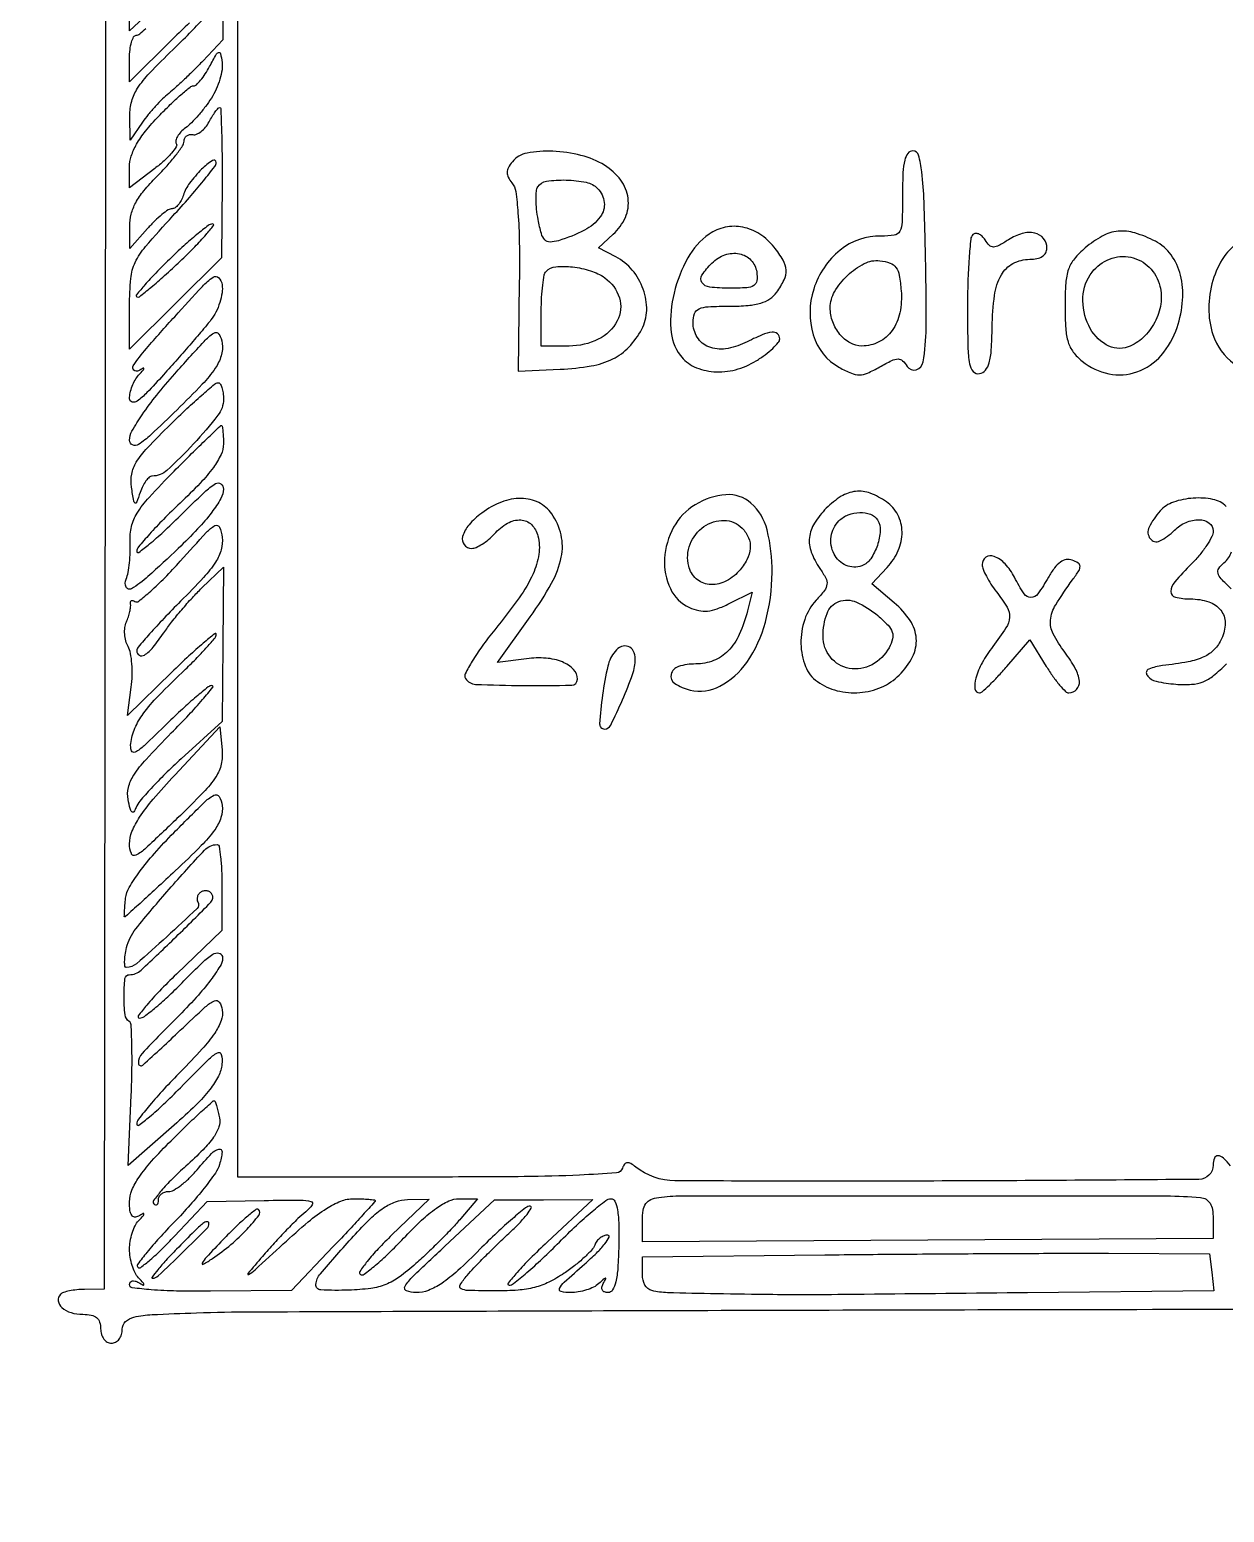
# Model space of a CAD drawing. Extents: x 48 to 647, y 19 to 617.
# Drawn here: x 48.2 to 213.6, y 18.6 to 223.8 of the extents above; entities that cross this region are included whole.
import ezdxf

# ---------------------------------------------------------------- set-up
doc = ezdxf.new("R2010")
doc.units = 0

msp = doc.modelspace()

# ---------------------------------------------------------------- linework, layer by layer
for points in [[(129.254687, 546.763278, -0.000001), (62.367793, 546.881024, -0.027436)], [(583.031247, 392.39973, 0.000002), (583.104035, 414.370443, 0.000041)], [(58.744235, 296.25), (58.5, 49.5), (55.787392, 49.454058, 0.021173), (54.70215, 49.389657, 0.024915), (53.684338, 49.234338, 0.024972), (52.851184, 49.020547, 0.121665), (52.437256, 48.77059, 0.235085), (52.136899, 47.87508, 0.17855), (52.632887, 46.948659, 0.109411), (53.902742, 46.241825, 0.072618), (55.559017, 46, -0.04725), (56.704714, 45.891489, -0.125037), (57.444877, 45.545164, -0.147038), (57.859354, 44.92932, -0.075243), (58, 44, 0.072314), (58.111864, 43.230589, 0.08892), (58.4375, 42.583333, 0.10214), (58.924246, 42.153209, 0.130775), (59.5, 42, 0.128045), (60.072043, 42.148937, 0.100739), (60.559375, 42.567991, 0.08931), (60.887032, 43.194851, 0.076019), (61, 43.933587, -0.204132), (61.449548, 44.988824, -0.137585), (62.619425, 45.615652, -0.042186), (65.129695, 45.954331, -0.004118), (71.25, 46.208781, -0.007478), (79.032185, 46.351675, -0.000086), (130.830794, 46.519103, -0.000263), (190.652412, 46.670678, -0.000172), (259.684617, 46.785494, -0.000332)], [(214.389757, 66.538309, 0.039212), (213.429587, 67.615603, 0.180624), (212.674918, 67.940953, 0.324037), (212.178273, 67.617639, 0.092008), (212, 66.657045, -0.411535), (210.039017, 64.678028, -0.001437), (173.354006, 64.447627, -0.00225), (137.505629, 64.48686, -0.167201), (132.087379, 66.384817, 0.034952), (131.381221, 66.866264, 0.151628), (130.893132, 66.97929, 0.217787), (130.531869, 66.78086, 0.078908), (130.254045, 66.25, -0.300712), (129.397422, 65.582537, -0.007788), (124.305322, 65.265811, -0.009549), (116.632129, 65.055162, -0.002087), (103.416667, 65), (77, 65), (77, 173.989361), (77, 282.978722)], [(74.9375, 236.815354), (74.9375, 222.377294), (72.143234, 219.438647, -0.007095), (70.932409, 218.20091, -0.005811), (69.604467, 216.911761, -0.005875), (68.355594, 215.754823, -0.015392), (67.424484, 214.963094, 0.026675), (66.565489, 214.19864, 0.013596), (65.566663, 213.15412, 0.013468), (64.592654, 212.018439, 0.019638), (63.802452, 210.963094), (62.104904, 208.5), (62.052452, 211.859719, -0.071127), (62.30784, 213.869366, -0.077265), (63.115733, 215.665705, -0.046457), (64.775322, 217.761711, -0.010366), (68, 221, 0.006682), (70.299264, 223.275194, 0.01004), (72.2375, 225.325869, 0.005337)], [(65.170497, 226.562909), (62, 223.625818), (62, 226.690464, -0.045215)], [(70.302343, 224.71935, 0.006554), (68, 222.5), (62, 216.562607), (62, 219.781303, -0.027393), (62.067618, 221.014604, -0.043096), (62.273747, 222.054508, -0.053189), (62.572601, 222.785496, -0.275795), (62.931906, 223, 0.178471), (63.41925, 223.179677, 0.022838), (64.247651, 223.954688, 0.024397)], [(213.8, 157.8, 0.148279), (211.981758, 158.772133, 0.066402), (209.248929, 158.947176, 0.065517), (206.508716, 158.393158, 0.126898), (204.654988, 157.171259, 0.07005), (203.133537, 154.926671, 0.280956), (203.27946, 153.34451, 0.363562), (204.602999, 153.029544, 0.080578), (206.642857, 154.5, -0.09392), (208.244953, 155.591607, -0.106696), (210.063807, 155.956956, -0.152547), (211.44339, 155.504184, -0.242311), (212, 154.423077, -0.117565), (211.809057, 153.622227, -0.028031), (211.11875, 152.428125, -0.027293), (210.148324, 151.110431, -0.024017), (209, 149.846154, 0.018059), (206.676938, 147.348933, 0.173693), (206.161383, 146.016611, 0.357966), (206.771844, 145.233678, 0.055317), (208.877555, 145, -0.078138), (211.394541, 144.604239, -0.149885), (213.054851, 143.445119, -0.169288), (213.660181, 141.668438, -0.105515), (213.181031, 139.497974, -0.085488), (212.159728, 137.998995, -0.094173), (210.725894, 136.987536, -0.061432), (208.537427, 136.301313, -0.017408), (205, 135.779955, 0.072192), (203.079562, 135.278011, 0.48119), (202.848429, 134.455798, 0.183078), (204.118175, 133.613486, 0.036586), (206.854193, 133.198764, 0.034956), (209.017139, 133.182734, 0.08029), (210.60075, 133.541366, 0.074201), (212.065636, 134.401783, 0.026555), (213.871841, 136.025687, 0.06069)], [(214.492665, 146.419217, -0.01606), (213.121415, 147.774457, -0.122198), (212.676897, 148.558146, -0.22274), (212.788119, 149.223816, -0.068656), (213.492665, 149.993913, 0.14038), (214.5324, 151.516514, 0.070327)]]:
    msp.add_lwpolyline(points, format="xyb")
for points in [[(73.329182, 214.309137, -0.020338), (72.51148, 213.136985, -0.016122), (71.53779, 211.937898, -0.016411), (70.561017, 210.883269, -0.038638), (69.750651, 210.181578, 0.04121), (69.104927, 209.616622, 0.057896), (68.63955, 209.009473, 0.073373), (68.409757, 208.453334, 0.202428), (68.473527, 208.042835, -0.289464), (68.468817, 207.569585, -0.033729), (67.806323, 206.681477, -0.032157), (66.791066, 205.639969, -0.02057), (65.490256, 204.560366), (62, 201.898217), (62, 204.747663, -0.078999), (62.243572, 206.279651, -0.051211), (62.972822, 207.922899, -0.040433), (64.216521, 209.737584, -0.020955), (66.037126, 211.798555, -0.00915), (67.641553, 213.408263, -0.013234), (69.121553, 214.765825, -0.008863), (70.391422, 215.831269, -0.171749), (70.868146, 216, 0.192713), (71.260115, 216.156902, 0.02939), (71.845659, 216.78479, 0.029299), (72.479599, 217.648485, 0.021591), (73.08102, 218.671624, -0.005363), (73.996079, 220.350751, -0.189374), (74.334533, 220.628266, -0.444992), (74.58731, 220.48189, -0.015502), (74.811801, 219.230762, -0.076548), (74.80549, 218.221995, -0.033399), (74.5049, 216.913634, -0.032063), (73.992974, 215.539869, -0.036926)], [(74.808447, 202.59758), (74.750721, 192.19516), (68.37536, 185.876468), (62, 179.557777), (62.007162, 185.528888, -0.021756), (62.178101, 189.35009, -0.09018), (62.78746, 191.568395, -0.065913), (64.219829, 193.756599, -0.00825), (68, 198, 0.006414), (70.294188, 200.556362, 0.009547), (72.229487, 202.856465, 0.005158), (73.793558, 204.830388, 0.164418), (73.992838, 205.404988, 0.601454), (73.480226, 205.682196, 0.04964), (71.97676, 204.450304, 0.035398), (70.317204, 202.536595, 0.084272), (69.458142, 200.868116, -0.044684), (69.158776, 200.153364, -0.053564), (68.751349, 199.548759, -0.062363), (68.303282, 199.134485, -0.15668), (67.884646, 199, 0.148363), (67.363862, 198.841992, 0.022703), (66.481111, 198.192187, 0.02371), (65.482218, 197.302993, 0.018572), (64.483635, 196.25), (62.063202, 193.5), (62.031601, 196.583333, -0.065525), (62.231978, 198.236567, -0.061795), (62.854003, 199.817221, -0.049055), (63.98493, 201.483215, -0.022752), (65.75, 203.416667, 0.01383), (67.189442, 204.938023, 0.01817), (68.41179, 206.407812, 0.015818), (69.331704, 207.680768, 0.139698), (69.545455, 208.333333, -0.104779), (69.653307, 208.759743, -0.116714), (69.922621, 209.086778, -0.114765), (70.313986, 209.262012, -0.098827), (70.765597, 209.259952, 0.151862), (71.293099, 209.312797, 0.065593), (71.908076, 209.674995, 0.056367), (72.510879, 210.266426, 0.047763), (73.005326, 211.009952, -0.014509), (73.442283, 211.772382, -0.021125), (73.874396, 212.415424, -0.017484), (74.260428, 212.903804, -0.220196), (74.468271, 213, -0.403006), (74.629153, 212.845183, -0.001432), (74.732333, 209.944289, -0.005975), (74.801985, 206.586351, -0.003585)], [(115, 205.5, 0.047099), (114.450507, 204.694384, 0.120725), (114.267484, 204.017776, 0.126119), (114.421295, 203.351937, 0.053749), (114.930317, 202.583962, -0.139606), (115.456895, 201.389783, -0.015857), (115.77281, 198.425588, -0.015257), (115.952452, 194.341166, -0.006389), (115.956113, 188.833962), (115.806701, 176.5), (121.62234, 176.778477, 0.029956), (125.887377, 177.239784, 0.072296), (128.899947, 178.211362, 0.089322), (131.120209, 179.845506, 0.066783), (132.900879, 182.31479, 0.117919), (133.588051, 184.933282, 0.09158), (133.115038, 187.850225, 0.088237), (131.600865, 190.49828, 0.098497), (129.315012, 192.342933), (126.90613, 193.605074), (128.953065, 195.457524, 0.106613), (130.638366, 197.804221, 0.134721), (131.0165, 200.438713, 0.129906), (129.995536, 202.968138, 0.095606), (127.75, 205.01096, 0.074201), (124.496098, 206.384383, 0.053283), (120.585715, 206.954608, 0.055797), (117.031922, 206.694215, 0.175121)], [(169, 201.066883, -0.006728), (168.94733, 197.153128, -0.110343), (168.629411, 195.890747, -0.242501), (167.857379, 195.329654, -0.0453), (166.054369, 195.217517, 0.18087), (160.366977, 193.272967, 0.144772), (156.707311, 187.876689, 0.150782), (156.649654, 181.525423, 0.195917), (160.261643, 177.0328, 0.026692), (161.920068, 176.224873, 0.103931), (163.034326, 176.007299, 0.101462), (164.156121, 176.25405, 0.024803), (165.853387, 177.112663, -0.014511), (167.520729, 177.999687, -0.110507), (168.378975, 178.209511, -0.195417), (169.008487, 177.968013, -0.064029), (169.653607, 177.187371, 0.33749), (170.899787, 176.722462, 0.283649), (171.857584, 177.805473, 0.041612), (172.270087, 182.472078, 0.006216), (172.199891, 191.902455, 0.003324), (171.986038, 199.963327, 0.020559), (171.678549, 204.095033, 0.038446), (171.2285, 206.407059, 0.337419), (170.449891, 207, 0.232631), (169.759914, 206.660614, 0.104594), (169.311093, 205.726972, 0.048843), (169.065422, 204.009368, 0.011115)], [(126.8, 201.8, -0.172417), (127.718948, 199.867737, -0.188987), (127.165219, 197.87566, -0.112868), (124.976858, 196.027473, -0.046899), (121.366968, 194.573862, -0.066981), (120.208548, 194.392476, -0.209742), (119.496241, 194.686884, -0.126384), (119.010107, 195.547996, -0.019267), (118.568464, 197.486747, -0.01977), (118.358295, 198.916892, -0.023401), (118.276934, 200.280762, -0.023138), (118.315108, 201.42069, -0.119015), (118.510513, 202.01701, -0.222358), (119.723545, 202.811102, -0.042075), (122.434598, 202.968324, -0.043481), (125.211073, 202.653017, -0.147407)], [(67.513146, 191.982804, 0.007788), (65.635671, 190.10201, 0.013267), (64.134194, 188.465545, 0.007053), (62.972555, 187.091336, 0.440908), (63.013146, 186.809162, 0.326932), (63.360397, 186.821171, 0.005295), (64.972612, 188.117231, 0.011501), (66.856373, 189.73869, 0.007094), (69, 191.727269, 0.007857), (71.040543, 193.73702, 0.015354), (72.590625, 195.412371, 0.014898), (73.622939, 196.673187, 0.648974), (73.5, 196.900912, 0.145724), (72.898295, 196.671025, 0.008337), (71.328862, 195.425001, 0.01216), (69.496327, 193.843426, 0.008591)], [(142.244289, 195.473966, 0.111096), (139.273723, 192.180732, 0.069817), (137.37543, 187.333136, 0.072189), (136.927795, 182.356399, 0.147538), (138.25, 178.704601, 0.12488), (140.180247, 177.137375, 0.090603), (142.8718, 176.442111, 0.081821), (145.890818, 176.718222, 0.075778), (148.75, 177.946492, 0.020907), (149.994563, 178.795801, 0.027806), (151.045312, 179.674088, 0.027508), (151.810199, 180.472485, 0.17912), (152, 180.985302, 0.212564), (151.68732, 181.687563, 0.214411), (150.957846, 181.921701, 0.074087), (149.577237, 181.5548, 0.013773), (147.190443, 180.445119, -0.079985), (144.516448, 179.608836, -0.130685), (142.17148, 179.883074, -0.161427), (140.594121, 181.20201, -0.139824), (140.003096, 183.285184, -0.087499), (140.217127, 184.489023, -0.204821), (140.831063, 185.142044, -0.092188), (142.116257, 185.440697, -0.010642), (145.090785, 185.509679, 0.018634), (147.643873, 185.60973, 0.053527), (149.385459, 185.932737, 0.077072), (150.630932, 186.525446, 0.08556), (151.587689, 187.450809, 0.044695), (152.613353, 189.153979, 0.128282), (152.882143, 190.496913, 0.118134), (152.468956, 191.867478, 0.035042), (151.227764, 193.689374, 0.082211), (149.252243, 195.488307, 0.094907), (146.895137, 196.44441, 0.100304), (144.457498, 196.435053, 0.103316)], [(178.747636, 195.414302, 0.173292), (178.449874, 194.785447, 0.006388), (178.219618, 192.123079, 0.010964), (178.054227, 188.918669, 0.00741), (178, 185.260009, 0.00461), (178.049525, 179.888708, 0.0406), (178.285523, 177.526988, 0.136535), (178.799401, 176.468976, 0.265923), (179.65994, 176.176676, 0.173256), (180.479669, 176.66302, 0.106932), (181.002129, 177.668636, 0.051872), (181.294127, 179.450226, 0.011009), (181.40994, 182.597086, -0.030221), (181.742302, 187.00881, -0.092906), (182.682987, 189.838911, -0.145254), (184.294581, 191.420902, -0.122517), (186.622445, 192, 0.051618), (187.608691, 192.102088, 0.091738), (188.361862, 192.411025, 0.118602), (188.830258, 192.9014, 0.132359), (189, 193.531385, 0.171255), (188.52745, 194.870588, 0.170372), (187.318067, 195.620168, 0.123924), (185.565075, 195.568897, 0.076199), (183.67584, 194.707172, -0.017974), (182.333901, 193.895284, -0.125457), (181.599184, 193.70098, -0.19925), (181.033889, 193.929666, -0.057635), (180.431196, 194.678189, 0.058017), (180.017859, 195.190739, 0.091266), (179.550581, 195.506469, 0.124159), (179.106499, 195.580476, 0.177706)], [(194.305764, 193.586584, 0.041279), (192.790215, 192.048199, 0.090624), (191.979922, 190.615288, 0.067868), (191.601704, 188.733768, 0.015713), (191.5, 185.498231, 0.015241), (191.594576, 182.39624, 0.060253), (191.938215, 180.521845, 0.088216), (192.640245, 179.165625, 0.059195), (193.860784, 177.911647, 0.119599), (197.5614, 176.15774, 0.136993), (201.456162, 176.422077, 0.128977), (204.821003, 178.707303, 0.100055), (207.022535, 182.568281, 0.060446), (207.781013, 186.348196, 0.081444), (207.484426, 189.819093, 0.09451), (206.176623, 192.624433, 0.117754), (204.004814, 194.497511, 0.045863), (201.183527, 195.642691, 0.097197), (198.846256, 195.877533, 0.101449), (196.658373, 195.210676, 0.053127)], [(215.784863, 194.446292, 0.122122), (213.513267, 192.370877, 0.074983), (211.968313, 189.070128, 0.070494), (211.398588, 185.231196, 0.081518), (211.972856, 181.582246, 0.154083), (214.891271, 177.533275, 0.17103), (219.478796, 176.105558, 0.158501), (224.21532, 177.842333, 0.131842), (227.445757, 182.156037, 0.030865), (228.662867, 185.84236, 0.095761), (228.835466, 188.443821, 0.113056), (228.022512, 190.671974, 0.052647), (226.076923, 193.076923, 0.060256), (223.668792, 194.965377, 0.103465), (221.272293, 195.808983, 0.101478), (218.705714, 195.629055, 0.05631)], [(127.777494, 189.443296, -0.16566), (129.804628, 186.671456, -0.198668), (129.519081, 183.47589, -0.16106), (126.891458, 180.927608, -0.113153), (122.845012, 180), (119, 180), (119, 184.833333, -0.012795), (119.048624, 186.733197, -0.017364), (119.195833, 188.442708, -0.014358), (119.404985, 189.8328, -0.153014), (119.666667, 190.333333, -0.175573), (121.000177, 190.957534, -0.049913), (123.324822, 190.935325, -0.04909), (125.815084, 190.411312, -0.076527)], [(148.819551, 190.25, -0.064285), (148.835257, 189.011999, -0.232738), (148.420087, 188.368591, -0.121927), (147.431097, 188.065084, -0.013777), (145.069551, 188, -0.026764), (142.308488, 188.147899, -0.216167), (141.241981, 188.776821, -0.312217), (141.234845, 189.80421, -0.046807), (142.624646, 191.481788, -0.111981), (144.428751, 192.618827, -0.134709), (146.42211, 192.761652, -0.153804), (148.025782, 191.882447, -0.157024)], [(168.816213, 187.651906, -0.070845), (168.63443, 184.598488, -0.104569), (167.569622, 182.143875, -0.121036), (165.743895, 180.567567, -0.118377), (163.380196, 180, -0.127862), (161.765071, 180.419891, -0.093115), (160.332845, 181.612549, -0.085981), (159.343343, 183.344046, -0.087129), (159, 185.2994, -0.13393), (159.604605, 187.51608, -0.070059), (161.399837, 189.770736, -0.07085), (163.715964, 191.413788, -0.148811), (165.866022, 191.805227, -0.055384), (167.284824, 191.478972, -0.155357), (168.090004, 190.873292, -0.112174), (168.546246, 189.776499, -0.022204)], [(204.641955, 188.290429, -0.100875), (204.752991, 185.81548, -0.081963), (203.916606, 183.289893, -0.082215), (202.316454, 181.17368, -0.102567), (200.226477, 179.878179, -0.226539), (197.194217, 180.167355, -0.146494), (194.774926, 182.820959, -0.123887), (193.970744, 186.751636, -0.155343), (195.25, 190.224511, -0.134472), (197.665124, 192.031325, -0.145527), (200.586748, 192.283013, -0.146222), (203.161132, 190.898351, -0.136088)], [(73.266954, 183.612247, -0.009103), (72.245835, 182.361645, -0.002404), (70.567634, 180.400205, -0.002439), (68.636148, 178.186497, -0.002503), (66.699859, 176.011067, -0.008339), (64.406198, 173.543992, -0.047593), (63.050633, 172.37881, -0.21478), (62.354826, 172.243716, -0.347962), (62, 172.691846, -0.054923), (62.091356, 173.521007, -0.036817), (62.367188, 174.435074, -0.036983), (62.77118, 175.291859, -0.058475), (63.25, 175.946704, 0.004358), (63.924927, 176.686678, 0.184745), (64, 176.882924, 0.561535), (63.904697, 176.941025, 0.009535), (63.25, 176.587687, -0.319373), (62.590744, 176.656699, -0.375843), (62.512479, 177.259053, -0.031434), (64.330096, 179.636857, -0.004914), (68.25, 184.058365, -0.003735), (72.092039, 188.243897, -0.05714), (73.582786, 189.516282, -0.359717), (74.346883, 189.440982, -0.16533), (74.817095, 188.478065, -0.06944), (74.803468, 187.35121, -0.039436), (74.492543, 186.020777, -0.038528), (73.958354, 184.704142, -0.051061)], [(68.585403, 171.180864, -0.005059), (64.963932, 167.718032, -0.045447), (63.233068, 166.368979, -0.252935), (62.416163, 166.306982, -0.295982), (62, 166.948414, -0.130748), (62.338214, 168.219682, -0.019316), (63.759783, 170.493834, -0.019791), (65.75918, 173.196824, -0.013181), (68.25, 176.1372, -0.003017), (72.317308, 180.634742, -0.064672), (73.684528, 181.787249, -0.42106), (74.400043, 181.622861, -0.107185), (74.835403, 180.36965, -0.103884), (74.68654, 178.647554, -0.076157), (73.858234, 176.911947, -0.041393), (72.074253, 174.706018, -0.008724)], [(75, 172.62736, -0.167803), (74.233701, 170.408319, -0.020752), (70.862787, 166.45873, -0.019975), (67.180482, 162.795226, -0.187889), (65.138974, 162, 0.184807), (64.73871, 161.846825, 0.050842), (64.276735, 161.339063, 0.044131), (63.832131, 160.611311, 0.033857), (63.475542, 159.75, -0.007327), (62.979996, 158.346835, -0.468909), (62.763811, 158.27043, -0.220995), (62.574158, 158.548489, -0.003574), (62.271533, 160.467165, -0.083591), (62.303365, 162.285637, -0.093237), (62.937298, 163.918934, -0.050777), (64.455171, 165.884268, -0.009432), (67.662622, 169.139751, -0.005358), (69.953891, 171.331715, -0.008022), (72.005583, 173.191944, -0.003974), (73.773064, 174.718854, -0.15157), (74.25, 174.922585, -0.281193), (74.538008, 174.785101, -0.065435), (74.779687, 174.280296, -0.048964), (74.94566, 173.530972, -0.030041)], [(75, 166.459783, -0.111637), (74.663062, 164.969514, -0.04674), (73.602211, 163.192175, -0.03295), (71.784071, 161.022204, -0.012762), (69, 158.257031, 0.008347), (66.701033, 156.013635, 0.012251), (64.7625, 153.959432, 0.007656), (63.225475, 152.194988, 0.177147), (63, 151.578551, 0.615064), (63.268054, 151.443079, 0.013018), (64.7625, 152.60515, 0.015258), (66.697267, 154.29345, 0.008041), (69, 156.5, -0.00504), (72.37872, 159.776717, -0.05191), (73.916376, 160.960925, -0.308959), (74.637396, 160.927176, -0.235386), (75, 160.19962, -0.132114), (74.648349, 158.89199, -0.031273), (73.384158, 156.995444, -0.026103), (71.430277, 154.688195, -0.013243), (68.75, 151.986071, -0.007564), (64.549211, 148.089511, -0.050678), (62.253534, 146.410604, -0.447213), (61.534325, 146.641691, -0.207268), (61.52314, 147.75, 0.0535), (61.79528, 148.656143, 0.01912), (61.992755, 149.993296, 0.018716), (62.098998, 151.487996, 0.021026), (62.086728, 152.929304, -0.070376), (62.275663, 155.02382, -0.082163), (63.042361, 156.865728, -0.046713), (64.715294, 159.058371, -0.008956), (68.177711, 162.679304, -0.002083), (70.599434, 165.102471, -0.00336), (72.683946, 167.143296, -0.000639), (74.531941, 168.923836, -0.193754), (74.721112, 169, -0.369887), (74.831938, 168.905019, -0.011081), (74.918077, 168.253811, -0.017037), (74.97993, 167.433722, -0.010303)], [(110.75, 156.884913, 0.052975), (108.995938, 155.261156, 0.109951), (108.107818, 153.631906, 0.236778), (108.31779, 152.509492, 0.234372), (109.345012, 152, 0.105367), (109.98636, 152.136671, 0.036283), (110.826608, 152.5875, 0.034148), (111.70814, 153.234645, 0.033439), (112.5, 154, -0.07706), (114.330941, 155.484909, -0.144863), (116.16499, 155.933495, -0.185742), (117.64279, 155.282141, -0.13645), (118.536407, 153.710967, -0.098454), (118.662474, 151.172904, -0.071385), (117.853431, 148.453534, -0.047278), (115.94188, 145.162315, -0.015728), (112.554511, 140.726033, 0.014024), (110.809956, 138.457338, 0.021349), (109.438041, 136.385089, 0.017135), (108.475414, 134.655368, 0.262583), (108.501758, 133.997155, 0.24906), (109.898563, 133.180553, 0.008283), (116.535231, 133.019366, 0.00731), (123.205148, 133.065409, 0.407924), (124, 133.877555, 0.193782), (123.449956, 135.243493, 0.10556), (121.929211, 136.272357, 0.077896), (119.652998, 136.802907, 0.051758), (116.968453, 136.722594), (112.956042, 136.184417), (117.478021, 142.521403, 0.027418), (120.425089, 147.170608, 0.076415), (121.773852, 150.78005, 0.108101), (121.742201, 153.855825, 0.096638), (120.443296, 156.777494, 0.124935), (118.636835, 158.33398, 0.113367), (116.238741, 158.912837, 0.096232), (113.501393, 158.412485, 0.067182)], [(140.300911, 158.036801, 0.130654), (137.322403, 154.931618, 0.112505), (136.066347, 150.574617, 0.123995), (136.864663, 146.426402, 0.178463), (139.495301, 143.820187, 0.055164), (140.786666, 143.396093, 0.076103), (142.003407, 143.328882, 0.063899), (143.336805, 143.63316, 0.027697), (145.010501, 144.355352), (148.203869, 145.948414), (147.55674, 143.370049, -0.044791), (146.413781, 140.09133, -0.086921), (144.855996, 137.806268, -0.106031), (142.849889, 136.469563, -0.094401), (140.38499, 136, 0.073535), (137.980355, 135.644427, 0.271307), (136.977174, 134.561796, 0.312303), (137.491224, 133.303882, 0.083075), (139.587053, 132.388795, 0.188008), (143.730534, 132.912694, 0.116283), (147.438989, 136.224608, 0.087888), (150.03275, 141.806771, 0.063039), (150.951968, 148.639216, 0.062248), (150.258876, 154.560927, 0.152923), (148.014617, 158.268307, 0.203851), (144.554834, 159.417782, 0.116765)], [(158.454545, 157.545455, 0.056691), (156.802719, 155.469615, 0.113071), (156.118817, 153.496746, 0.117062), (156.372644, 151.469491, 0.063432), (157.549087, 149.233381, -0.030247), (158.377544, 147.883762, -0.151885), (158.541712, 147.023636, -0.137129), (158.197103, 146.17426, -0.023014), (157.049087, 144.822314, 0.107444), (155.460221, 142.147217, 0.084521), (154.944341, 138.80732, 0.089712), (155.562397, 135.667124, 0.147686), (157.222506, 133.556704, 0.091096), (159.96329, 132.301972, 0.081872), (163.078617, 132.03888, 0.082468), (166.093517, 132.788483, 0.094566), (168.545455, 134.454545, 0.078319), (170.387871, 136.986361, 0.135905), (170.907478, 139.515794, 0.131207), (170.055732, 142.014902, 0.07059), (167.868771, 144.456968), (164.737542, 147.091724), (166.868771, 149.360313, 0.085825), (168.416356, 151.707259, 0.105836), (168.938136, 154.27024, 0.116608), (168.353761, 156.635488, 0.121949), (166.777494, 158.443296, 0.063123), (164.535158, 159.624776, 0.117109), (162.505663, 159.881229, 0.113303), (160.532014, 159.198356, 0.056724)], [(165.535126, 155.943165, -0.153821), (165.915386, 154.443473, -0.067602), (165.520454, 152.411031, -0.067573), (164.597233, 150.556311, -0.153076), (163.381884, 149.593048, -0.196858), (161.197588, 149.641848, -0.173204), (159.526656, 151.21129, -0.154939), (159.119555, 153.637129, -0.162466), (160.2, 155.8, -0.104428), (161.485429, 156.637215, -0.085802), (163.094667, 156.960095, -0.094358), (164.583821, 156.717743, -0.168501)], [(69.078988, 144.679362, 0.006234), (66.749402, 142.298339, 0.009402), (64.785703, 140.161533, 0.004786), (63.188224, 138.321044, 0.178165), (63, 137.809583, 0.274803), (63.362843, 137.199251, 0.278926), (64.067486, 137.23166, 0.07458), (65.257114, 138.31543, 0.021337), (66.752053, 140.321708, -0.016966), (67.831547, 141.797177, -0.009718), (69.227355, 143.505697, -0.009699), (70.699197, 145.170906, -0.015896), (72.016159, 146.515481), (75.028212, 149.401211), (74.922918, 138.717607), (74.817624, 128.034003), (69.158812, 122.881845, 0.009326), (66.948632, 120.792846, 0.011795), (64.988677, 118.776984, 0.009933), (63.430819, 117.028765, 0.088106), (62.909024, 116.142796, -0.060732), (62.605414, 115.556488, -0.467579), (62.336389, 115.530333, -0.13866), (62.080106, 115.980653, -0.013239), (61.807237, 117.228042, -0.107727), (61.850786, 118.919317, -0.083829), (62.58203, 120.6127, -0.043234), (64.283519, 122.799089, -0.008188), (67.782281, 126.450089, 0.006174), (70.210226, 128.96334, 0.011373), (72.112458, 131.075964, 0.007274), (73.52584, 132.768537, 0.631136), (73.415513, 133, 0.170558), (72.885975, 132.813954, 0.006414), (71.238006, 131.457812, 0.010936), (69.316787, 129.761666, 0.007409), (67.200022, 127.75, -0.004246), (64.020991, 124.690316, -0.064484), (62.786606, 123.792217, -0.462019), (62.274168, 123.988269, -0.118445), (62.168576, 125, -0.068173), (62.74857, 127.11261, -0.057944), (63.8983, 129.121437, -0.035107), (65.971223, 131.553843, -0.00843), (69.75, 135.276927, 0.008777), (71.378369, 136.883524, 0.012783), (72.751563, 138.360476, 0.0083), (73.834336, 139.628271, 0.174295), (74, 140.089074, 0.63009), (73.790572, 140.189284, 0.006729), (72.196337, 138.869035, 0.010978), (70.215808, 137.107023, 0.005987), (67.85987, 134.863308), (61.719739, 128.873833), (62.242462, 132.77102, 0.026939), (62.37137, 134.389742, 0.026084), (62.327792, 136.030608, 0.027025), (62.135976, 137.467111, 0.081033), (61.798911, 138.394843, -0.064438), (61.483869, 139.18017, -0.046878), (61.334572, 140.110499, -0.047422), (61.361772, 141.03731, -0.072622), (61.575077, 141.810739, 0.024302), (61.84573, 142.51797, 0.024532), (62.045512, 143.245926, 0.02525), (62.155751, 143.894728, 0.084422), (62.133982, 144.32433, -0.095362), (62.125994, 144.600408, -0.23606), (62.241201, 144.760137, -0.193886), (62.460829, 144.782015, -0.067563), (62.756714, 144.650359, 0.319088), (63.285425, 144.684337, 0.011252), (64.932515, 146.08418, 0.017134), (66.877057, 147.93681, 0.010692), (69.03149, 150.231192, -0.003069), (72.668436, 154.224669, -0.077478), (73.822118, 155.141131, -0.446505), (74.451148, 154.93042, -0.072656), (74.828988, 153.524942, -0.098139), (74.695206, 151.815113, -0.075812), (73.922534, 150.108183, -0.04293), (72.262629, 147.979164, -0.009732)], [(146.8, 154.8, -0.097421), (147.690676, 153.473106, -0.118801), (147.928991, 152.000532, -0.103963), (147.472287, 150.431404, -0.061365), (146.345012, 148.828741, -0.098268), (144.378141, 147.36638, -0.137233), (142.229643, 146.996126, -0.161077), (140.439399, 147.798862, -0.147037), (139.400531, 149.540295, -0.156799), (139.597726, 152.562321, -0.145162), (141.517988, 155.01352, -0.161289), (144.298707, 155.868001, -0.19328)], [(180.022236, 149.75, 0.093682), (180.155652, 149.107059, 0.023481), (180.612376, 148.132812, 0.023151), (181.249852, 147.048855, 0.021474), (182, 146, -0.030145), (183.476826, 143.85759, -0.15345), (183.815116, 142.467595, -0.128481), (183.327172, 141.001825, -0.018674), (181.5, 138.411113, 0.035778), (180.031346, 136.169851, 0.056751), (179.14884, 134.054105, 0.097054), (179.016967, 132.564323, 0.383722), (179.644023, 132, 0.184423), (180.025151, 132.145527, 0.009073), (181.030242, 133.077446, 0.013684), (182.197104, 134.262546, 0.009366), (183.458695, 135.6679), (186.629345, 139.335801), (188.896232, 135.6679, 0.015798), (189.827173, 134.262875, 0.022277), (190.749677, 133.077446, 0.019471), (191.569622, 132.18805, 0.199347), (192.022542, 132, 0.210506), (193.108408, 132.47836, 0.212967), (193.481344, 133.599135, 0.10151), (192.924464, 135.394493, 0.037144), (191.466207, 137.633192, -0.042992), (189.850315, 140.178383, -0.147384), (189.489957, 142.082067, -0.112072), (190.202887, 144.171692, -0.019862), (192.525334, 147.627435, 0.014494), (193.402379, 148.902675, 0.147865), (193.577645, 149.512485, 0.255329), (193.333297, 149.945543, 0.047712), (192.487714, 150.366341, 0.137357), (191.675944, 150.442383, 0.11166), (190.868908, 150.099268, 0.075898), (190.049573, 149.295342, 0.031526), (189.197123, 147.995229, -0.023605), (187.740185, 145.694568, -0.24474), (186.776664, 145.194139, -0.253291), (185.83721, 145.703911, -0.025064), (184.5, 148, 0.067266), (183.212728, 149.835623, 0.113564), (181.667392, 150.88996, 0.249436), (180.539279, 150.758133, 0.250915)], [(165.578868, 142.68582, -0.022611), (166.999581, 141.347403, -0.108477), (167.581247, 140.406919, -0.150673), (167.61736, 139.473979, -0.057812), (167.135693, 138.253544, -0.148204), (164.780851, 135.899948, -0.167104), (161.634038, 135.393022, -0.181911), (159.029178, 136.923859, -0.171552), (158, 139.835184, -0.088156), (158.561945, 142.99765, -0.218198), (160.181878, 144.630673, -0.197088), (162.620888, 144.558878, -0.073067)], [(129.206893, 137.73899, 0.116139), (128.211832, 135.717299, 0.022842), (127.480447, 131.708564, 0.01714), (127.078061, 127.718626, 0.433749), (127.750598, 127, 0.28554), (128.616236, 127.538233, 0.011567), (130.239113, 131.02965, 0.018404), (131.630907, 134.563679, 0.084795), (132, 136.724416, 0.120523), (131.737096, 137.799254, 0.187812), (131.028878, 138.420059, 0.18878), (130.090365, 138.396831, 0.12166)], [(68.566588, 114.600339, -0.00286), (64.262414, 110.509454, -0.066441), (62.891904, 109.527741, -0.449345), (62.251337, 109.765724, -0.092881), (62, 111.107052, -0.099296), (62.340408, 112.804252, -0.046375), (63.397578, 114.793074, -0.031494), (65.265644, 117.280078, -0.010986), (68.25, 120.620477), (74.5, 127.314126), (74.816588, 124.113764, -0.079807), (74.696171, 122.131599, -0.090572), (73.954524, 120.380393, -0.047845), (72.249423, 118.258311, -0.008148)], [(68.328495, 107.375176, -0.001106), (65.698766, 104.931107, -0.001809), (63.458299, 102.873029, -0.000194), (61.451399, 101.044273, -0.186319), (61.338056, 101.000287, -0.42421), (61.279429, 101.060727, -0.003775), (61.307356, 101.762323, -0.009719), (61.363361, 102.599844, -0.005782), (61.460955, 103.594854, -0.10619), (61.949654, 105.065014, -0.025614), (63.371755, 107.218071, -0.022719), (65.442319, 109.776614, -0.013518), (68.122899, 112.637709, -0.003143), (72.278567, 116.787083, -0.066358), (73.67124, 117.83667, -0.402369), (74.394894, 117.650515, -0.108273), (74.828495, 116.417743, -0.111592), (74.661514, 114.749403, -0.075449), (73.787888, 113.040714, -0.040584), (71.93114, 110.855759, -0.008567)], [(74.8, 105.062483), (74.8, 99.124965), (68.486554, 93.062483, 0.008845), (66.147409, 90.735402, 0.017139), (64.376953, 88.780854, 0.016835), (63.209611, 87.301569, 0.614897), (63.362113, 87, 0.163177), (64.056449, 87.232799, 0.011818), (65.66309, 88.507347, 0.01556), (67.533437, 90.165704, 0.011105), (69.525559, 92.131393, -0.008013), (72.09569, 94.69898, -0.050965), (73.543585, 95.839113, -0.192272), (74.361225, 95.992369, -0.304113), (74.847369, 95.50654, -0.181782), (74.667116, 94.419779, -0.027214), (73.435648, 92.533656, -0.024667), (71.527989, 90.185002, -0.012364), (68.903358, 87.402491, 0.004237), (63.727434, 82.090861, 0.208731), (63.230511, 80.739744, 0.631061), (63.852029, 80.487324, 0.004799), (69.027455, 85.305878, -0.004109), (72.493011, 88.541399, -0.073256), (73.752565, 89.39686, -0.377239), (74.425995, 89.209685, -0.10988), (74.83725, 88.114938, -0.125174), (74.676313, 86.638623, -0.058982), (73.792296, 84.92162, -0.036348), (72.06147, 82.718697, -0.010579), (69.08725, 79.588032, 0.008519), (66.754977, 77.153245, 0.012367), (64.78813, 74.920317, 0.007992), (63.236519, 73.007104, 0.167909), (63, 72.322652, 0.614187), (63.289592, 72.175831, 0.015432), (64.774392, 73.335846, 0.016503), (66.721989, 75.06855, 0.008585), (69.040485, 77.349557, -0.002986), (72.903084, 81.235773, -0.066468), (74.166876, 82.195981, -0.502013), (74.705725, 81.959522, -0.081994), (74.790485, 80.618866, -0.09337), (74.301431, 78.959957, -0.047985), (73.130216, 77.12778, -0.033535), (71.174466, 74.949932, -0.012629), (68.166327, 72.165625), (61.832655, 66.593519), (62.232508, 76.351349, 0.006505), (62.337883, 80.121122, 0.010203), (62.320152, 83.36318, 0.004652), (62.22438, 86.084551, 0.248095), (61.969374, 86.518928, -0.230753), (61.375288, 87.45886, -0.02756), (61.236197, 89.986145, -0.02661), (61.368202, 92.458962, -0.383342), (61.970186, 93, 0.188514), (63.598251, 93.636445, 0.007045), (68.449988, 98.242242, 0.005327), (73.277131, 103.05728, 0.345201), (73.400404, 104.16115, 0.107883), (73.122332, 104.448777, 0.099615), (72.741773, 104.604664, 0.095637), (72.317151, 104.604455, 0.090846), (71.91459, 104.447214, 0.082579), (71.590009, 104.163476, 0.092476), (71.390001, 103.800154, 0.100623), (71.344237, 103.414867, 0.118355), (71.458886, 103.066525, -0.354411), (71.343242, 102.165319, -0.005215), (67.157027, 98.253371, -0.007133), (62.965882, 94.526379, -0.180054), (61.551542, 94, -0.374652), (61.361303, 94.165822, -0.038869), (61.32323, 94.807812, -0.033397), (61.39907, 95.695441, -0.019203), (61.602325, 96.75, -0.112958), (62.864503, 99.337968, -0.010498), (67.473504, 104.813028, -0.007501), (72.396891, 110.251576, -0.207939), (74.118697, 111, -0.367424), (74.389079, 110.7703, -0.012026), (74.599867, 109.255854, -0.017795), (74.750963, 107.338949, -0.010769)], [(74.467204, 73.170295, -0.135497), (74.369018, 71.931617, -0.065819), (73.630138, 70.512028, -0.042438), (72.180679, 68.777753, -0.014373), (69.79688, 66.507286, 0.012421), (67.897102, 64.711914, 0.020678), (66.400492, 63.09719, 0.015979), (65.328741, 61.755871, 0.372865), (65.361035, 61.305631, 0.118793), (65.603738, 61.157189, 0.256077), (65.812304, 61.197071, 0.166402), (65.955252, 61.429861, 0.055284), (66, 61.833333, -0.120195), (66.108536, 62.278308, -0.100702), (66.414512, 62.657292, -0.091889), (66.872139, 62.911824, -0.08126), (67.411106, 63, 0.132781), (68.11757, 63.190976, 0.030834), (69.149223, 63.88125, 0.029707), (70.276547, 64.851641, 0.025297), (71.346546, 66, -0.012687), (73.36029, 68.273528, -0.14714), (74.376144, 68.866502, -0.519812), (74.81423, 68.480279, -0.044955), (74.462839, 66.75, -0.080471), (73.879303, 65.544461, -0.013548), (72.346729, 63.479557, -0.014516), (70.391383, 61.132552, -0.012443), (68.202633, 58.776151, 0.00898), (66.098979, 56.542583, 0.014855), (64.415002, 54.5746, 0.008536), (63.127035, 52.918514, 0.373361), (63.155926, 52.510741, 0.376116), (63.547529, 52.484897, 0.012384), (64.865834, 53.547394, 0.018051), (66.444812, 54.986905, 0.010862), (68.216401, 56.800264), (72.735315, 61.631348), (80.617657, 61.758952, -0.00275), (85.704596, 61.813323, -0.067651), (87.098423, 61.63123, -0.519807), (87.275789, 61.140863, -0.071014), (86.386868, 60.193278, 0.024499), (85.31939, 59.248441, 0.006933), (83.752701, 57.675525, 0.006969), (82.029993, 55.847006, 0.007313), (80.386868, 54, 0.00453), (78.375937, 51.628765, 0.845753), (78.486187, 51.500431, 0.049237), (79.376596, 52.165303, 0.00112), (83.286586, 55.75, -0.010586), (86.747484, 58.804415, -0.032982), (89.247493, 60.650205, -0.05021), (91.248684, 61.665997, -0.092605), (93.036586, 62, -0.008396), (94.172825, 61.980919, -0.013925), (95.129497, 61.922076, -0.007543), (95.905943, 61.840749, -0.379645), (96, 61.734728, -0.186309), (95.929774, 61.552803, -0.000628), (94.29935, 59.760171, -0.003283), (92.430039, 57.73691, -0.002038), (90.210554, 55.385342), (84.421108, 49.301229), (73.210554, 49.200454, -0.006814), (68.525093, 49.222187, -0.015648), (65.002188, 49.396925, -0.011458), (62.387158, 49.669261, -0.377577), (62, 50.108857, -0.154099), (62.10257, 50.433758, -0.182242), (62.367188, 50.614283, -0.12649), (62.7713, 50.608832, -0.062289), (63.25, 50.412313, 0.009535), (63.904697, 50.058975, 0.561535), (64, 50.117076, 0.184745), (63.924927, 50.313322, 0.004358), (63.25, 51.053296, -0.074476), (62.77035, 51.755156, -0.036039), (62.367188, 52.768156, -0.034728), (62.092063, 53.905726, -0.041992), (62, 55, -0.041992), (62.092063, 56.094274, -0.034728), (62.367188, 57.231844, -0.036039), (62.77035, 58.244844, -0.074476), (63.25, 58.946704, 0.004358), (63.924927, 59.686678, 0.184745), (64, 59.882924, 0.561535), (63.904697, 59.941025, 0.009535), (63.25, 59.587687, -0.145591), (62.700144, 59.461946, -0.241089), (62.300419, 59.700189, -0.113536), (62.06495, 60.378646, -0.026995), (62, 61.580753, -0.100962), (62.322083, 63.159566, -0.048833), (63.315134, 64.977016, -0.034078), (65.048738, 67.184226, -0.012907), (67.75, 70.027815, -0.004353), (69.974975, 72.213727, -0.007222), (71.893587, 74.013293, -0.002087), (73.564993, 75.523489, -0.382826), (73.78136, 75.523352, -0.129199), (73.910897, 75.326479, -0.010344), (74.098888, 74.727887, -0.013441), (74.291763, 73.993199, -0.0099)], [(98.33266, 56.986359, 0.011805), (96.40758, 55.04506, 0.020451), (94.915455, 53.332419, 0.016355), (93.871027, 51.938668, 0.430954), (93.955887, 51.527263, 0.309416), (94.475374, 51.551474, 0.012346), (96.036845, 52.792137, 0.017988), (97.885899, 54.453792, 0.011307), (99.929841, 56.519333, -0.014592), (102.433281, 59.016214, -0.034137), (104.477374, 60.691825, -0.046736), (106.189773, 61.683696, -0.108321), (107.632672, 62), (110.152117, 62), (107.843767, 59.25, -0.014851), (106.686236, 57.95135, -0.006374), (105.068504, 56.284528, -0.0063), (103.298918, 54.551384, -0.008267), (101.637573, 53.016479, -0.024418), (99.33494, 51.152527, -0.063801), (97.474309, 50.125786, -0.062699), (95.395841, 49.591571, -0.022956), (92.365389, 49.347274, -0.019909), (88.479007, 49.36778, -0.425945), (87.795402, 50.146625, -0.158825), (88.414488, 51.610932, -0.004477), (93, 56.79754, -0.015837), (95.346988, 59.244295, -0.044846), (97.177703, 60.739632, -0.064179), (98.814447, 61.565061, -0.078206), (100.5, 61.876682), (103.5, 61.956857)], [(119.815549, 55.990283, 0.007957), (117.46498, 53.717585, 0.015084), (115.658138, 51.801872, 0.012745), (114.404352, 50.31485, 0.616285), (114.531303, 50.037744, 0.180307), (115.163362, 50.247342, 0.007686), (117.003771, 51.773587, 0.012342), (119.15016, 53.703746, 0.008389), (121.5, 56, -0.009526), (123.863052, 58.298681, -0.013643), (126.050332, 60.2375, -0.009459), (127.925208, 61.750701, -0.166548), (128.652875, 62, -0.301952), (129.198363, 61.63753, -0.058619), (129.542945, 60.442387, -0.035438), (129.72589, 58.475684, -0.010956), (129.725876, 55.5, -0.010828), (129.591081, 52.408362, -0.040166), (129.308393, 50.479439, -0.074938), (128.870176, 49.367465, -0.267575), (128.23268, 49, -0.093186), (127.747126, 49.091287, -0.182683), (127.458984, 49.350739, -0.169997), (127.402646, 49.75172, -0.079361), (127.587687, 50.25, 0.009535), (127.941025, 50.904697, 0.561535), (127.882924, 51, 0.184745), (127.686678, 50.924927, 0.004358), (126.946704, 50.25, -0.073509), (126.24812, 49.770615, -0.036236), (125.246532, 49.367982, -0.034972), (124.125133, 49.093713, -0.04278), (123.05, 49.002705, -0.052785), (121.744584, 49.142304, -0.488191), (121.531216, 49.583469, -0.094267), (122.173382, 50.435582, -0.004005), (125, 52.960067, 0.013788), (126.638496, 54.48208, 0.029199), (127.801718, 55.765569, 0.047804), (128.39088, 56.660196, 0.554238), (128.218615, 56.957363, 0.100569), (127.688156, 56.867833, 0.069474), (127.154052, 56.571604, 0.06627), (126.697503, 56.122245, 0.073779), (126.393963, 55.584267, -0.095033), (125.95852, 54.883363, -0.019817), (124.930646, 53.854733, -0.020131), (123.622198, 52.73942, -0.017825), (122.175347, 51.684544, -0.034138), (120.064257, 50.458698, -0.051305), (118.069435, 49.718492, -0.045064), (115.782372, 49.343001, -0.020011), (112.724296, 49.243135, -0.003775), (108.829016, 49.301265, -0.117375), (107.901678, 49.54414, -0.436789), (107.762848, 50.071671, -0.034502), (108.724296, 51.375834, -0.014781), (109.672813, 52.427646, -0.004637), (111.153387, 53.946496, -0.004628), (112.838355, 55.612138, -0.005106), (114.5, 57.191964, 0.012618), (115.963245, 58.625616, 0.025744), (117.022055, 59.835506, 0.036082), (117.609726, 60.703237, 0.564032), (117.468697, 60.958987, 0.181024), (116.836569, 60.750614, 0.007716), (114.996229, 59.225452, 0.012384), (112.849842, 57.29602, 0.008415), (110.5, 55, -0.011599), (107.438207, 52.046213, -0.036905), (105.211979, 50.280764, -0.056759), (103.38325, 49.321029, -0.09274), (101.667328, 49, -0.096895), (100.344112, 49.258855, -0.464282), (100.136324, 49.896338, -0.063526), (101.2403, 51.258389, -0.002858), (105.636025, 55.411896), (112.5, 61.823792), (119.315549, 61.864435), (126.131098, 61.905077)], [(210.25, 62.161483, -0.108598), (211.026229, 61.914235, -0.126916), (211.576182, 61.373231, -0.094863), (211.898015, 60.4969, -0.040753), (211.99966, 59.25), (211.99932, 56.5), (172.49966, 56.266102), (133, 56.032204), (133, 58.946551, -0.037087), (133.108486, 60.407127, -0.115406), (133.470423, 61.318387, -0.140377), (134.149886, 61.872344, -0.066091), (135.25, 62.180449, -0.035191), (138.420775, 62.405078, -0.000156), (172.297069, 62.407091, -0.000237), (205.500855, 62.382987, -0.022708)], [(74.937632, 56.319441, 0.003085), (72.654488, 53.903215, 0.060998), (72.055358, 53.079888, 0.758862), (72.211141, 52.925863, 0.020318), (73.5, 53.73248, 0.02561), (76.035274, 55.663973, 0.028511), (78.265645, 57.780684, 0.024039), (79.898476, 59.694022, 0.377485), (79.848168, 60.485165, 0.378807), (79.50032, 60.506477, 0.010126), (78.210625, 59.456557, 0.016233), (76.673128, 58.063968, 0.009774)], [(68.5, 55, 0.007251), (67.043997, 53.465003, 0.013564), (65.918577, 52.175, 0.010244), (65.116558, 51.162155, 0.620026), (65.197052, 51, 0.19219), (65.96546, 51.306688, 0.003181), (69.346679, 54.558301, 0.003106), (72.692098, 57.857449, 0.199108), (73, 58.6, 0.463481), (72.736411, 58.823274, 0.12807), (72.167398, 58.569176, 0.027411), (70.983716, 57.510839, 0.003236)], [(211.803875, 51.823912), (212.107749, 49.26007), (186.303875, 48.990105, -0.00009), (163.692386, 48.757612, -0.001619), (156.43965, 48.707828, -0.003672), (151.030145, 48.727939, -0.001284), (143.25, 48.833979, -0.003154), (136.462686, 48.98675, -0.056078), (134.298806, 49.293569, -0.211989), (133.354103, 50.043068, -0.121167), (133, 51.482829), (133, 53.965658), (158.25, 54.232829, -0.0007), (168.943603, 54.331007, -0.000601), (180.195312, 54.405032, -0.000605), (190.412313, 54.447605, -0.001741), (197.5, 54.443877), (211.5, 54.387754)]]:
    msp.add_lwpolyline(points, format="xyb", close=True)

doc.saveas('drawing.dxf')
